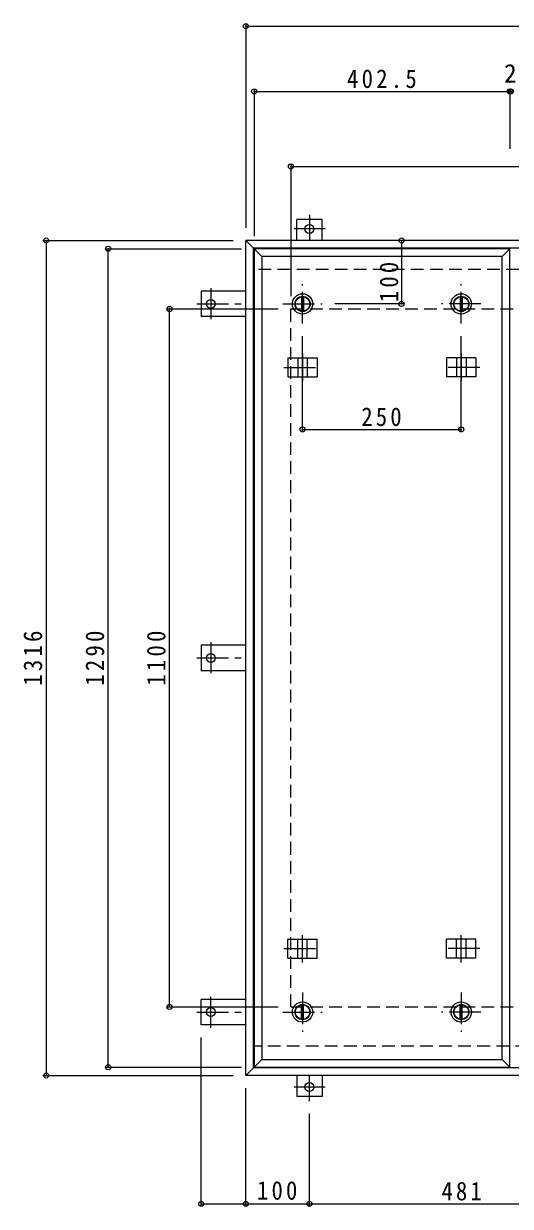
# Model space of a CAD drawing. Units: millimetres at full size, sheet at 1:10. Extents: x -2636 to 2770, y -1962 to 1737.
# Drawn here: x -2636 to -1870, y -251 to 1612 of the extents above; entities that cross this region are included whole.
import ezdxf
from ezdxf.enums import TextEntityAlignment as Align

# ---------------------------------------------------------------- set-up
doc = ezdxf.new("R2010")
doc.units = ezdxf.units.MM
doc.header["$LTSCALE"] = 10
doc.header["$PDMODE"] = 32
doc.header["$PDSIZE"] = 8
doc.linetypes.add('CHAIN1', pattern=[8, 5, -1, 1, -1])
doc.linetypes.add('DASHED2', pattern=[3, 2, -1])
for name, color, linetype, lineweight in [('0-1_躯体', 2, 'DASHED2', 9), ('0-2_仕上', 3, 'Continuous', 9), ('0-3_建具', 4, 'Continuous', 9), ('0-C', 2, 'Continuous', 9), ('0-E', 3, 'Continuous', 9), ('0-F', 7, 'Continuous', 9)]:
    doc.layers.add(name, color=color, linetype=linetype, lineweight=lineweight)
doc.styles.add('ＭＳ ゴシック', font='')
doc.styles.get('ＭＳ ゴシック').set_extended_font_data('MS Gothic')

msp = doc.modelspace()

# ---------------------------------------------------------------- linework, layer by layer
at = {"layer": '0-1_躯体'}
for p, q in [((-656.19, 1224.76), (-2274.19, 1224.76)), ((-2215.19, 1162.76), (-715.19, 1162.76)), ((-2215.19, 62.76), (-2215.19, 1162.76)), ((-2215.19, 62.76), (-715.19, 62.76)), ((-1061.69, 0.76), (-2274.19, 0.76))]:
    msp.add_line(p, q, dxfattribs=at)
at = {"layer": '0-2_仕上'}
for p, q in [((-2261.19, 1245.76), (-2273.19, 1257.76)), ((-1870.69, 1257.76), (-2273.19, 1257.76)), ((-2273.19, 1257.76), (-2273.19, -32.24)), ((-1870.69, 1257.76), (-1882.69, 1245.76)), ((-1870.69, -32.24), (-1870.69, 1257.76)), ((-1882.69, 1245.76), (-2261.19, 1245.76)), ((-2261.19, 1245.76), (-2261.19, -20.24)), ((-1882.69, -20.24), (-1882.69, 1245.76)), ((-2261.19, -20.24), (-2273.19, -32.24)), ((-2273.19, -32.24), (-1870.69, -32.24)), ((-2261.19, -20.24), (-1882.69, -20.24)), ((-1870.69, -32.24), (-1882.69, -20.24))]:
    msp.add_line(p, q, dxfattribs=at)
at = {"layer": '0-3_建具', "color": 2}
for p, q in [((-2286.19, 1270.76), (-2274.19, 1258.76)), ((-644.19, 1270.76), (-2286.19, 1270.76)), ((-2286.19, -45.24), (-2286.19, 1270.76)), ((-656.19, 1258.76), (-2274.19, 1258.76)), ((-2274.19, -33.24), (-2274.19, 1258.76)), ((-2286.19, -45.24), (-2274.19, -33.24)), ((-656.19, -33.24), (-2274.19, -33.24)), ((-644.19, -45.24), (-2286.19, -45.24))]:
    msp.add_line(p, q, dxfattribs=at)
at = {"layer": '0-3_建具'}
for p, q in [((-2220.03, 1085.76), (-2220.03, 1055.76)), ((-2220.03, 1085.76), (-2173.85, 1085.76)), ((-2204.44, 1085.76), (-2204.44, 1055.76)), ((-2189.44, 1085.76), (-2189.44, 1055.76)), ((-2173.85, 1085.76), (-2173.85, 1055.76)), ((-1923.85, 1085.76), (-1970.03, 1085.76)), ((-1970.03, 1085.76), (-1970.03, 1055.76)), ((-1954.44, 1085.76), (-1954.44, 1055.76)), ((-1939.44, 1085.76), (-1939.44, 1055.76)), ((-1923.85, 1085.76), (-1923.85, 1055.76)), ((-2220.03, 1055.76), (-2173.85, 1055.76)), ((-1923.85, 1055.76), (-1970.03, 1055.76)), ((-2220.03, 169.76), (-2173.85, 169.76)), ((-2220.03, 139.76), (-2220.03, 169.76)), ((-2204.44, 139.76), (-2204.44, 169.76)), ((-2189.44, 139.76), (-2189.44, 169.76)), ((-2173.85, 139.76), (-2173.85, 169.76)), ((-1923.85, 169.76), (-1970.03, 169.76)), ((-1970.03, 139.76), (-1970.03, 169.76)), ((-1954.44, 139.76), (-1954.44, 169.76)), ((-1939.44, 139.76), (-1939.44, 169.76)), ((-1923.85, 139.76), (-1923.85, 169.76)), ((-2220.03, 139.76), (-2173.85, 139.76)), ((-1923.85, 139.76), (-1970.03, 139.76))]:
    msp.add_line(p, q, dxfattribs=at)
at = {"layer": '0-3_建具', "linetype": 'CHAIN1'}
for p, q in [((-2196.94, 1092.88), (-2196.94, 1049.64)), ((-1946.94, 1092.88), (-1946.94, 1049.64)), ((-2226.35, 1070.76), (-2167.53, 1070.76)), ((-1917.53, 1070.76), (-1976.35, 1070.76)), ((-2196.94, 132.64), (-2196.94, 175.88)), ((-1946.94, 132.64), (-1946.94, 175.88)), ((-2226.35, 154.76), (-2167.53, 154.76)), ((-1917.53, 154.76), (-1976.35, 154.76))]:
    msp.add_line(p, q, dxfattribs=at)
at = {"layer": '0-C', "linetype": 'CHAIN1'}
for p, q in [((-2196.94, 1139.76), (-2196.94, 1201.76)), ((-1946.94, 1139.76), (-1946.94, 1201.76)), ((-2227.94, 1170.76), (-2165.94, 1170.76)), ((-1915.94, 1170.76), (-1977.94, 1170.76)), ((-2196.94, 85.76), (-2196.94, 23.76)), ((-1946.94, 85.76), (-1946.94, 23.76)), ((-2227.94, 54.76), (-2165.94, 54.76)), ((-1915.94, 54.76), (-1977.94, 54.76))]:
    msp.add_line(p, q, dxfattribs=at)
at = {"layer": '0-C'}
for p, q in [((-2198.44, 1182.16), (-2198.44, 1159.36)), ((-2195.44, 1182.16), (-2195.44, 1159.36)), ((-1948.44, 1182.16), (-1948.44, 1159.36)), ((-1945.44, 1182.16), (-1945.44, 1159.36)), ((-2198.44, 43.36), (-2198.44, 66.16)), ((-2195.44, 43.36), (-2195.44, 66.16)), ((-1948.44, 43.36), (-1948.44, 66.16)), ((-1945.44, 43.36), (-1945.44, 66.16))]:
    msp.add_line(p, q, dxfattribs=at)
for centre, radius in [((-2196.94, 1170.76), 16), ((-2196.94, 1170.76), 12), ((-2196.94, 1170.76), 11.5), ((-1946.94, 1170.76), 16), ((-1946.94, 1170.76), 12), ((-1946.94, 1170.76), 11.5), ((-2196.94, 54.76), 16), ((-2196.94, 54.76), 12), ((-2196.94, 54.76), 11.5), ((-1946.94, 54.76), 16), ((-1946.94, 54.76), 12), ((-1946.94, 54.76), 11.5)]:
    msp.add_circle(centre, radius, dxfattribs=at)
at = {"layer": '0-E', "linetype": 'CHAIN1'}
for p, q in [((-2186.19, 1311.12), (-2186.19, 1270.96)), ((-2161.35, 1288.96), (-2210.24, 1288.96)), ((-2341.39, 1195.6), (-2341.39, 1146.71)), ((-2363.55, 1170.76), (-2286.19, 1170.76)), ((-2341.39, 637.6), (-2341.39, 588.71)), ((-2363.55, 612.76), (-2286.19, 612.76)), ((-2341.39, 29.92), (-2341.39, 78.81)), ((-2363.55, 54.76), (-2286.19, 54.76)), ((-2186.19, -85.6), (-2186.19, -45.44)), ((-2161.35, -63.44), (-2210.24, -63.44))]:
    msp.add_line(p, q, dxfattribs=at)
at = {"layer": '0-E'}
for p, q in [((-2166.19, 1303.96), (-2206.19, 1303.96)), ((-2206.19, 1270.76), (-2206.19, 1303.96)), ((-2166.19, 1270.76), (-2166.19, 1303.96)), ((-2356.39, 1190.76), (-2356.39, 1150.76)), ((-2286.19, 1190.76), (-2356.39, 1190.76)), ((-2286.19, 1150.76), (-2356.39, 1150.76)), ((-2356.39, 632.76), (-2356.39, 592.76)), ((-2286.19, 632.76), (-2356.39, 632.76)), ((-2286.19, 592.76), (-2356.39, 592.76)), ((-2356.39, 34.76), (-2356.39, 74.76)), ((-2286.19, 74.76), (-2356.39, 74.76)), ((-2286.19, 34.76), (-2356.39, 34.76)), ((-2206.19, -45.24), (-2206.19, -78.44)), ((-2166.19, -45.24), (-2166.19, -78.44)), ((-2166.19, -78.44), (-2206.19, -78.44))]:
    msp.add_line(p, q, dxfattribs=at)
for centre in [(-2186.19, 1288.96), (-2341.39, 1170.76), (-2341.39, 612.76), (-2341.39, 54.76), (-2186.19, -63.44)]:
    msp.add_circle(centre, 7, dxfattribs=at)
at = {"layer": '0-F'}
for p, q in [((-2286.19, 1611.47), (-2286.19, 1290.76)), ((-2286.19, 1608.47), (-644.19, 1608.47)), ((-2273.19, 1508.68), (-2273.19, 1277.76)), ((-2273.19, 1505.68), (-1870.69, 1505.68)), ((-1870.69, 1508.68), (-1870.69, 1415.36)), ((-1870.69, 1505.68), (-1868.69, 1505.68)), ((-2215.19, 1390.48), (-2215.19, 1182.76)), ((-2215.19, 1387.48), (-715.19, 1387.48)), ((-2603.74, 1270.76), (-2306.19, 1270.76)), ((-2600.74, 1270.76), (-2600.74, -45.24)), ((-2041.02, 1270.76), (-2041.02, 1170.76)), ((-2506.11, 1257.76), (-2293.19, 1257.76)), ((-2503.11, -32.24), (-2503.11, 1257.76)), ((-2409.44, 1162.76), (-2235.19, 1162.76)), ((-2406.44, 62.76), (-2406.44, 1162.76)), ((-2038.02, 1170.76), (-2145.94, 1170.76)), ((-2196.94, 969.93), (-2196.94, 1119.76)), ((-1946.94, 969.93), (-1946.94, 1119.76)), ((-2196.94, 972.93), (-1946.94, 972.93)), ((-2409.44, 62.76), (-2235.19, 62.76)), ((-2356.39, -250.48), (-2356.39, 14.76)), ((-2506.11, -32.24), (-2293.19, -32.24)), ((-2603.74, -45.24), (-2306.19, -45.24)), ((-2286.19, -250.48), (-2286.19, -65.24)), ((-2186.19, -250.48), (-2186.19, -105.6)), ((-2356.39, -247.48), (-2286.19, -247.48)), ((-2286.19, -247.48), (-2186.19, -247.48)), ((-2186.19, -247.48), (-1705.19, -247.48))]:
    msp.add_line(p, q, dxfattribs=at)
for p in [(-2286.19, 1608.47), (-2273.19, 1505.68), (-1870.69, 1505.68), (-1868.69, 1505.68), (-2215.19, 1387.48), (-2600.74, 1270.76), (-2041.02, 1270.76), (-2503.11, 1257.76), (-2041.02, 1170.76), (-2406.44, 1162.76), (-2196.94, 972.93), (-1946.94, 972.93), (-2406.44, 62.76), (-2503.11, -32.24), (-2600.74, -45.24), (-2356.39, -247.48), (-2286.19, -247.48), (-2186.19, -247.48)]:
    msp.add_point(p, dxfattribs=at)

# ---------------------------------------------------------------- texts
at = {"layer": '0-F', "color": 2, "style": 'ＭＳ ゴシック'}
msp.add_text('2', height=29.33, dxfattribs=at).set_placement((-1879.69, 1510.68), align=Align.BOTTOM_LEFT)
at = {"layer": '0-F', "color": 2, "char_height": 29.33, "attachment_point": 7, "style": 'ＭＳ ゴシック'}
for s, insert in [('\\T1.28;\\W0.9;402.5', (-2126.94, 1510.68)), ('\\T1.27;\\W0.9;250', (-2104.44, 977.93)), ('\\T1.27;\\W0.9;100', (-2268.69, -241.48)), ('\\T1.27;\\W0.9;481', (-1978.19, -242.48))]:
    msp.add_mtext(s, dxfattribs=dict(at, insert=insert))
at = {"layer": '0-F', "color": 2, "char_height": 29.33, "attachment_point": 7, "rotation": 90, "style": 'ＭＳ ゴシック'}
for s, insert in [('\\T1.27;\\W0.9;100', (-2045.82, 1173.54)), ('\\T1.28;\\W0.9;1316', (-2606.74, 569.01)), ('\\T1.28;\\W0.9;1290', (-2509.11, 569.01)), ('\\T1.28;\\W0.9;1100', (-2412.44, 569.01))]:
    msp.add_mtext(s, dxfattribs=dict(at, insert=insert))

doc.saveas('drawing.dxf')
